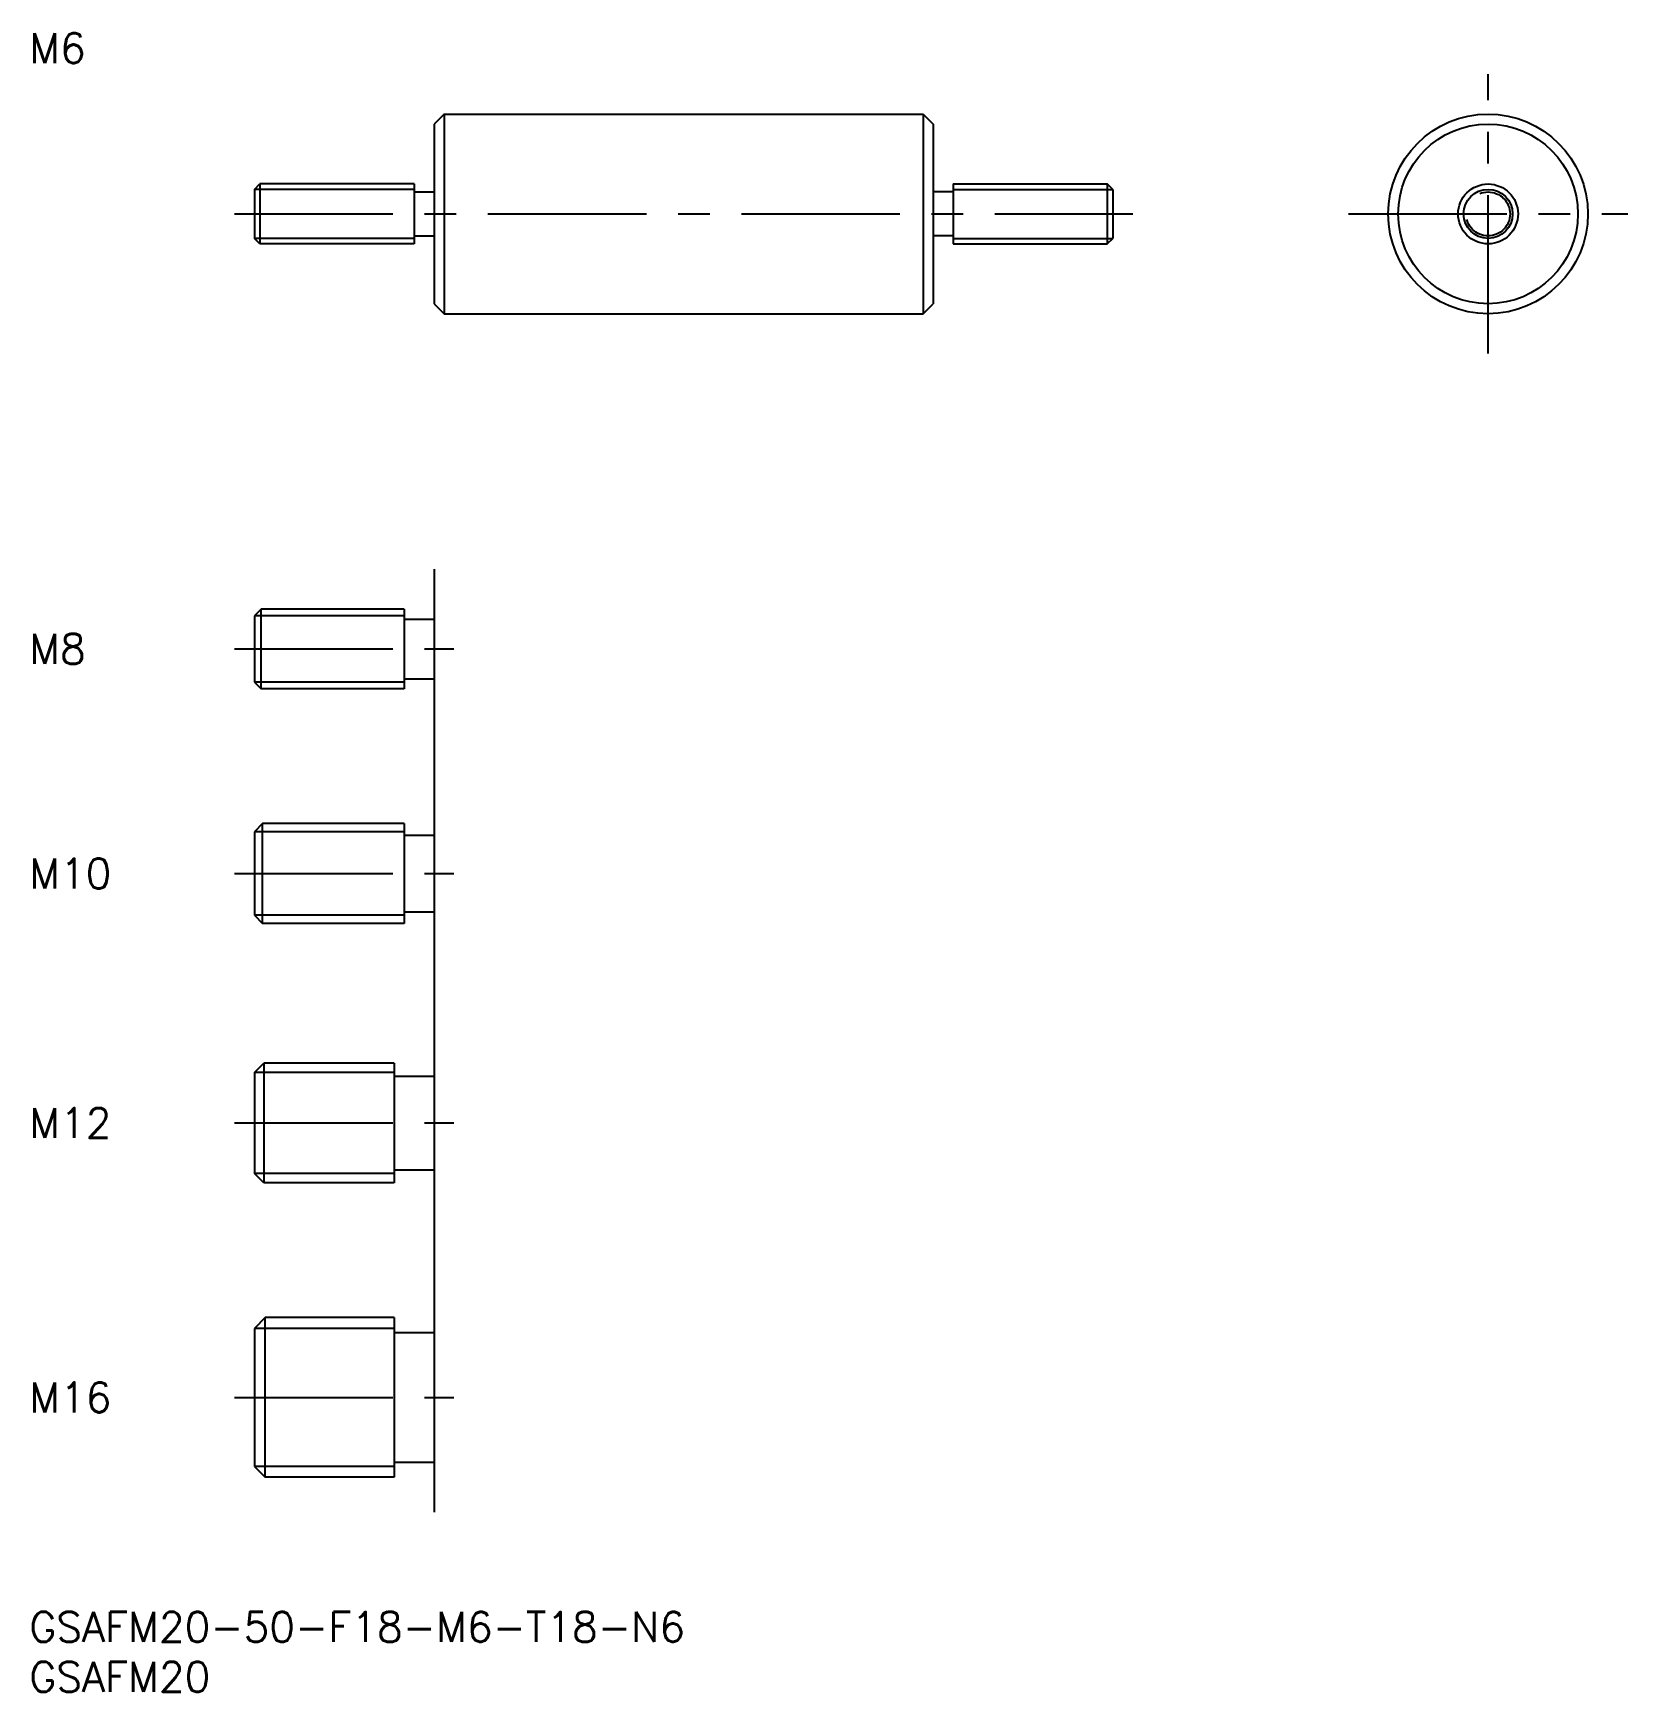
# Model space of a CAD drawing. Extents: x 0 to 160, y -8 to 158.
import ezdxf

# ---------------------------------------------------------------- set-up
doc = ezdxf.new("R2010")
doc.units = 0
doc.header["$LTSCALE"] = 0.5
doc.linetypes.add('CENTER', pattern=[50.8, 31.75, -6.35, 6.35, -6.35])
doc.linetypes.add('DASHED', pattern=[19.05, 12.7, -6.35])
for name, color, linetype in [('MSM_CENTER', 1, 'CENTER'), ('MSM_CONTINUOUS', 7, 'CONTINUOUS'), ('MSM_DASHED', 4, 'DASHED'), ('MSM_NARROW', 5, 'CONTINUOUS'), ('MSM_PART_NUMBER', 7, 'CONTINUOUS')]:
    doc.layers.add(name, color=color, linetype=linetype)
doc.styles.get("Standard").update_dxf_attribs({"font": 'txt.shx', "height": 3, "bigfont": 'bigfont.shx'})

# ---------------------------------------------------------------- blocks, each defined once
blk = doc.blocks.new('*U34')
at = {"layer": 'MSM_PART_NUMBER'}
blk.add_text('GSAFM20-50-F18-M6-T18-N6', height=3, dxfattribs=at).set_placement((0, -3))
blk = doc.blocks.new('*U35')
at = {"layer": 'MSM_PART_NUMBER'}
blk.add_text('GSAFM20', height=3, dxfattribs=at).set_placement((0, -8))
blk = doc.blocks.new('*U37')
at = {"layer": 'MSM_PART_NUMBER'}
blk.add_text('M6', height=3, dxfattribs=at).set_placement((0, 155.2))
blk = doc.blocks.new('*U38')
at = {"layer": 'MSM_PART_NUMBER'}
blk.add_text('M10', height=3, dxfattribs=at).set_placement((0, 72.5))
blk = doc.blocks.new('*U39')
at = {"layer": 'MSM_PART_NUMBER'}
blk.add_text('M12', height=3, dxfattribs=at).set_placement((0, 47.5))
blk = doc.blocks.new('*U40')
at = {"layer": 'MSM_PART_NUMBER'}
blk.add_text('M16', height=3, dxfattribs=at).set_placement((0, 20))
blk = doc.blocks.new('*U41')
at = {"layer": 'MSM_PART_NUMBER'}
blk.add_text('M8', height=3, dxfattribs=at).set_placement((0, 95))

msp = doc.modelspace()

# ---------------------------------------------------------------- linework, layer by layer
at = {"layer": 'MSM_CENTER'}
for p, q in [((146.16, 126.09), (146.16, 154.09)), ((20.55, 140.09), (110.55, 140.09)), ((132.16, 140.09), (160.16, 140.09)), ((20.55, 96.5), (42.55, 96.5)), ((20.55, 74), (42.55, 74)), ((20.55, 49), (42.55, 49)), ((20.55, 21.5), (42.55, 21.5))]:
    msp.add_line(p, q, dxfattribs=at)
at = {"layer": 'MSM_CONTINUOUS'}
for p, q in [((41.55, 150.09), (40.55, 149.09)), ((41.55, 150.09), (89.55, 150.09)), ((41.55, 150.09), (41.55, 130.09)), ((89.55, 150.09), (90.55, 149.09)), ((89.55, 150.09), (89.55, 130.09)), ((40.55, 149.09), (40.55, 131.09)), ((90.55, 149.09), (90.55, 131.09)), ((22.55, 142.55), (23.09, 143.09)), ((23.09, 143.09), (23.09, 137.09)), ((38.55, 143.09), (23.09, 143.09)), ((38.55, 143.09), (38.55, 137.09)), ((92.55, 143.09), (92.55, 137.09)), ((92.55, 143.09), (108, 143.09)), ((108, 143.09), (108, 137.09)), ((108.55, 142.55), (108, 143.09)), ((22.55, 142.55), (22.55, 137.63)), ((38.55, 142.29), (40.55, 142.29)), ((92.55, 142.29), (90.55, 142.29)), ((108.55, 142.55), (108.55, 137.63)), ((23.09, 137.09), (22.55, 137.63)), ((38.55, 137.09), (23.09, 137.09)), ((38.55, 137.89), (40.55, 137.89)), ((92.55, 137.89), (90.55, 137.89)), ((92.55, 137.09), (108, 137.09)), ((108, 137.09), (108.55, 137.63)), ((40.55, 131.09), (41.55, 130.09)), ((41.55, 130.09), (89.55, 130.09)), ((89.55, 130.09), (90.55, 131.09)), ((40.55, 104.5), (40.55, 10)), ((23.22, 100.5), (22.55, 99.82)), ((22.55, 99.82), (22.55, 93.18)), ((23.22, 92.5), (23.22, 100.5)), ((37.55, 100.5), (23.22, 100.5)), ((37.55, 100.5), (37.55, 92.5)), ((37.55, 99.5), (40.55, 99.5)), ((22.55, 93.18), (23.22, 92.5)), ((37.55, 93.5), (40.55, 93.5)), ((37.55, 92.5), (23.22, 92.5)), ((23.36, 79), (22.55, 78.19)), ((22.55, 78.19), (22.55, 69.81)), ((37.55, 79), (23.36, 79)), ((23.36, 69), (23.36, 79)), ((37.55, 79), (37.55, 69)), ((37.55, 77.85), (40.55, 77.85)), ((22.55, 69.81), (23.36, 69)), ((37.55, 70.15), (40.55, 70.15)), ((37.55, 69), (23.36, 69)), ((22.55, 54.05), (23.49, 55)), ((23.49, 55), (23.49, 43)), ((36.55, 55), (23.49, 55)), ((36.55, 55), (36.55, 43)), ((22.55, 54.05), (22.55, 43.95)), ((36.55, 53.7), (40.55, 53.7)), ((23.49, 43), (22.55, 43.95)), ((36.55, 44.3), (40.55, 44.3)), ((36.55, 43), (23.49, 43)), ((23.63, 29.5), (22.55, 28.42)), ((22.55, 28.42), (22.55, 14.58)), ((23.63, 13.5), (23.63, 29.5)), ((36.55, 29.5), (23.63, 29.5)), ((36.55, 29.5), (36.55, 13.5)), ((36.55, 28), (40.55, 28)), ((36.55, 15), (40.55, 15)), ((22.55, 14.58), (23.63, 13.5)), ((36.55, 13.5), (23.63, 13.5))]:
    msp.add_line(p, q, dxfattribs=at)
for radius in [10, 9, 3]:
    msp.add_circle((146.16, 140.09), radius, dxfattribs=at)
at = {"layer": 'MSM_DASHED'}
msp.add_circle((146.16, 140.09), 2.2, dxfattribs=at)
at = {"layer": 'MSM_NARROW'}
for p, q in [((38.55, 142.55), (22.55, 142.55)), ((92.55, 142.55), (108.55, 142.55)), ((38.55, 137.63), (22.55, 137.63)), ((92.55, 137.63), (108.55, 137.63)), ((37.55, 99.82), (22.55, 99.82)), ((37.55, 93.18), (22.55, 93.18)), ((37.55, 78.19), (22.55, 78.19)), ((37.55, 69.81), (22.55, 69.81)), ((36.55, 54.05), (22.55, 54.05)), ((36.55, 43.95), (22.55, 43.95)), ((36.55, 28.42), (22.55, 28.42)), ((36.55, 14.58), (22.55, 14.58))]:
    msp.add_line(p, q, dxfattribs=at)
msp.add_circle((146.16, 140.09), 2.46, dxfattribs=at)

# ---------------------------------------------------------------- block references
at = {"layer": 'MSM_CONTINUOUS'}
for name in ['*U37', '*U41', '*U38', '*U39', '*U40', '*U34', '*U35']:
    msp.add_blockref(name, (0, 0), dxfattribs=at)

doc.saveas('drawing.dxf')
